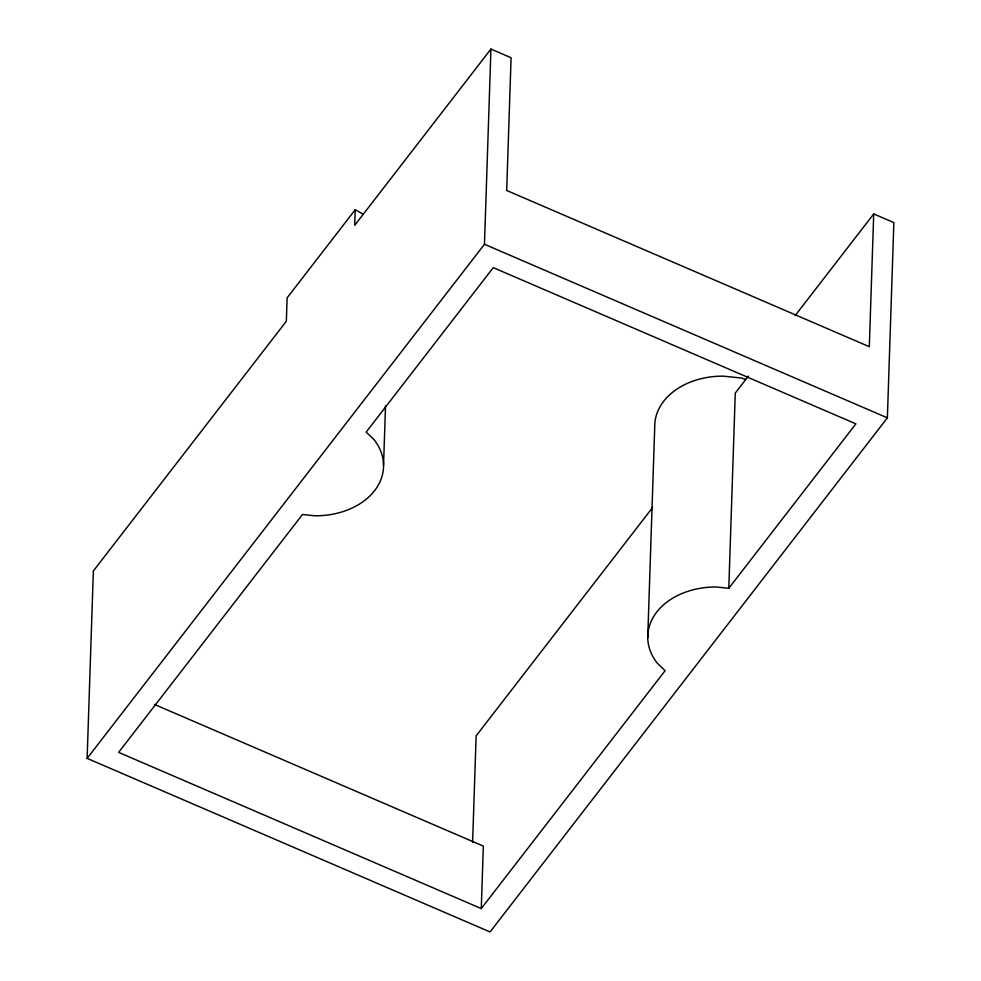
<?xml version="1.0" encoding="UTF-8"?>
<svg xmlns="http://www.w3.org/2000/svg" width="981" height="981" viewBox="0 0 981 981"><rect width="100%" height="100%" fill="white"/><g stroke="black" fill="none" stroke-linecap="round" stroke-linejoin="round"><path stroke-width="1.47" d="M795.137 315.612L873.715 213.944L893.863 222.626L887.376 417.845L490.059 931.95L87.137 758.374L93.354 570.967L286.342 321.253L287.126 297.832L355.232 209.701L363.129 214.189M355.232 209.701L354.717 225.311L490.941 49.05L511.089 57.732L506.687 190.473L869.313 346.698L873.715 213.944M383.546 465.117L385.533 405.533M87.137 758.374L484.467 244.269L490.941 49.05M472.597 842.52L476.128 735.86L652.647 507.459M481.266 908.578L665.106 670.697L657.393 663.315A69.393 51.159 1.9 0 1 716.375 586.994L728.797 588.293L855.886 423.853L493.259 267.641L366.171 432.081L373.896 439.463A69.393 51.159 1.9 0 1 314.913 515.785L302.491 514.485L118.64 752.366L481.266 908.578L483.339 846.113L154.446 704.432M647.73 637.662L654.732 426.821A69.393 51.159 1.9 0 1 723.365 376.152L741.342 378.028L745.548 379.34M728.797 588.293L735.272 393.074L748.368 376.128M484.467 244.269L887.376 417.845"/></g></svg>
